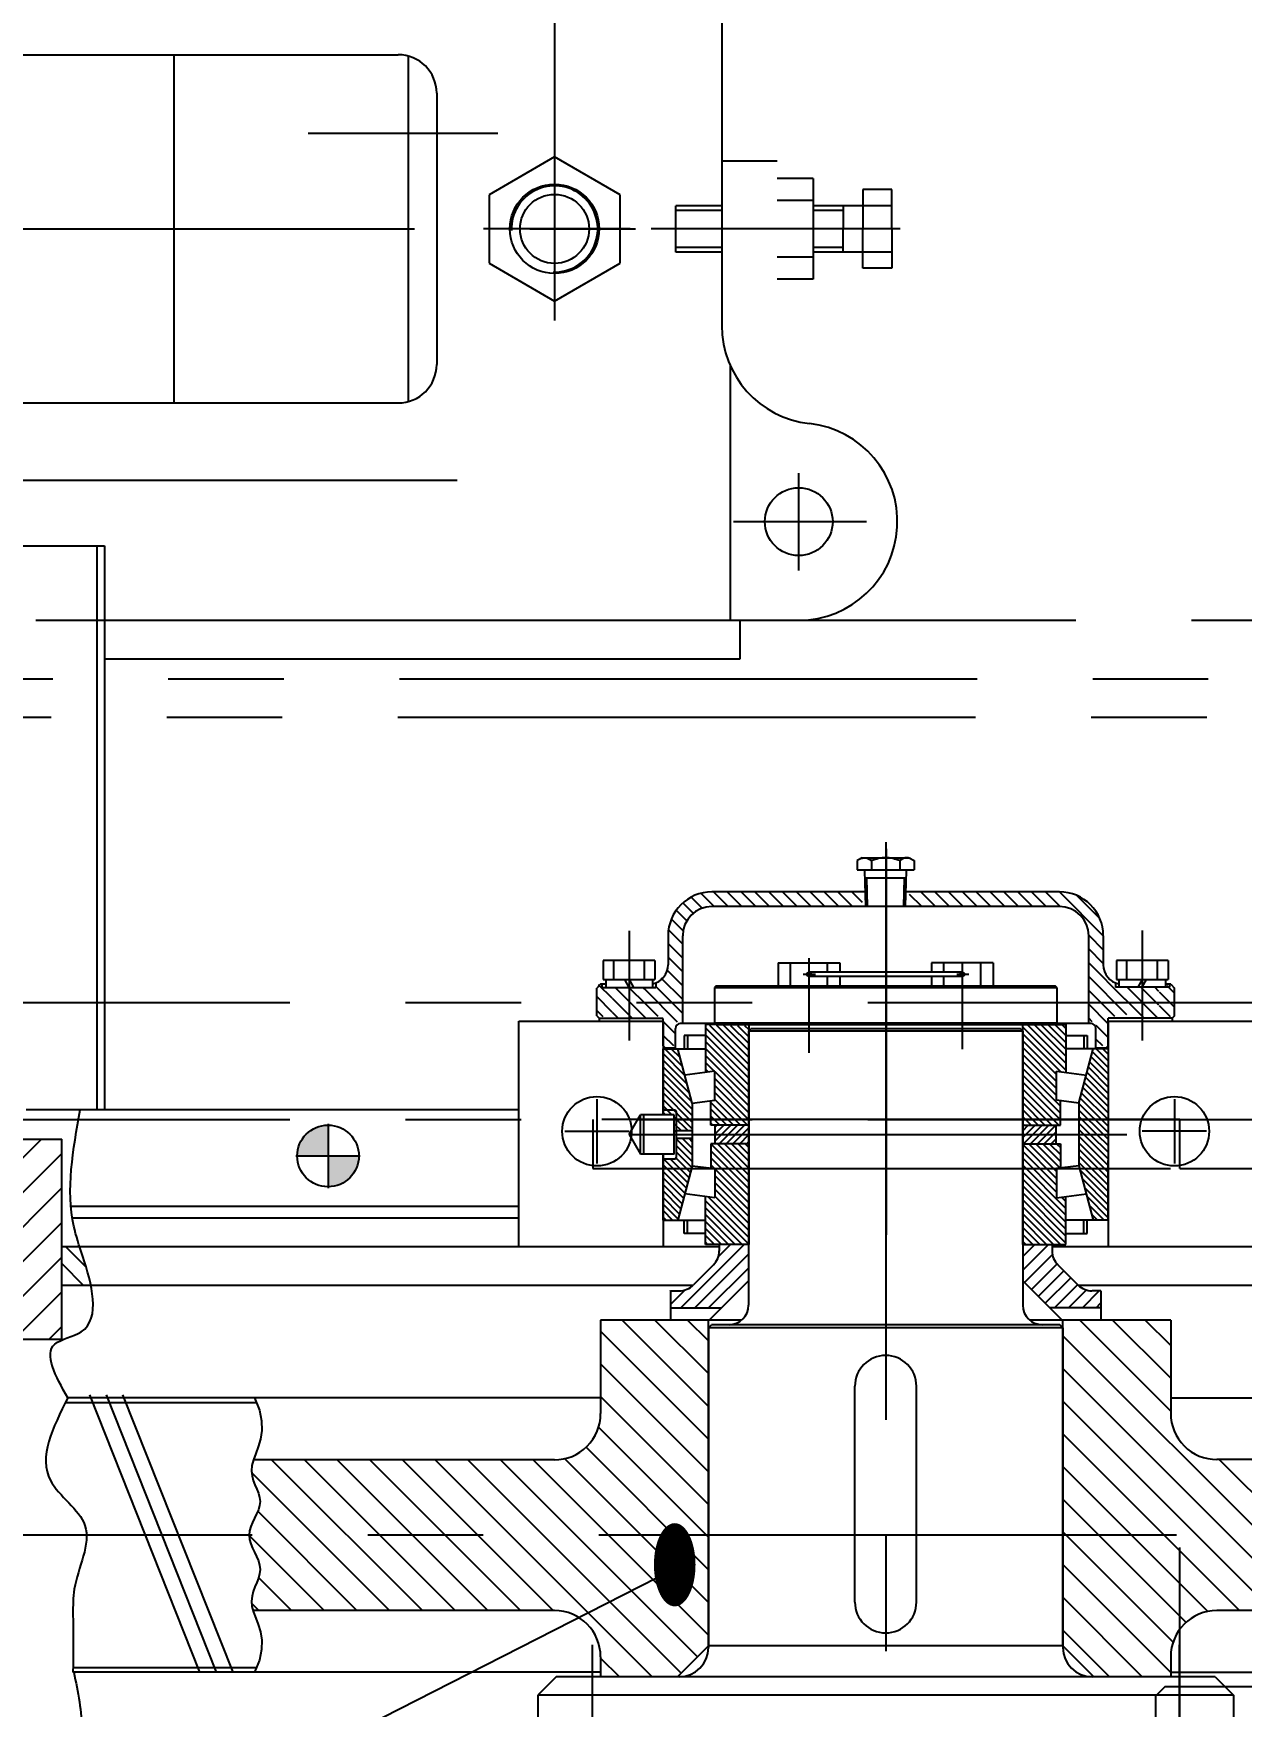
# Model space of a CAD drawing. Header units: millimetres. Extents: x 0 to 12600, y -343 to 8910.
# Drawn here: x 4389 to 5173, y 5395 to 6481 of the extents above; entities that cross this region are included whole.
import ezdxf
from ezdxf.enums import TextEntityAlignment as Align

# ---------------------------------------------------------------- set-up
doc = ezdxf.new("R2010")
doc.units = ezdxf.units.MM
doc.header["$LTSCALE"] = 300
for name, pattern in [('F', [0.75, 0.5, -0.25]), ('G', [2, 1.25, -0.25, 0.25, -0.25]), ('K', [2.5, 1.25, -0.25, 0.25, -0.25, 0.25, -0.25])]:
    doc.linetypes.add(name, pattern=pattern)
for name, color, linetype in [('01', 7, 'Continuous'), ('02', 1, 'Continuous'), ('04', 2, 'F'), ('05', 142, 'G'), ('07', 6, 'K'), ('08', 1, 'Continuous'), ('10', 1, 'Continuous'), ('11', 3, 'Continuous')]:
    doc.layers.add(name, color=color, linetype=linetype)
doc.styles.get("Standard").update_dxf_attribs({"font": 'isocp', "width": 0.707, "bigfont": 'intecad.shx'})
doc.dimstyles.new('INTE', dxfattribs={"dimscale": 30, "dimtxt": 3.5, "dimasz": 3, "dimexe": 3, "dimexo": 0, "dimgap": 1, "dimtad": 1, "dimdec": 1, "dimdsep": 46, "dimtxsty": 'Standard', "dimcen": 0, "dimclrd": 1, "dimclre": 1, "dimclrt": 3, "dimaunit": 1, "dimadec": 0, "dimazin": 0, "dimtfac": 1, "dimtdec": 1, "dimtmove": 0, "dimatfit": 0, "dimfxl": 1, "dimarcsym": 0})
pattern_1 = [(315, (-290.194, 7083.374), (4.490128, 4.490128), [])]

# ---------------------------------------------------------------- blocks, each defined once
blk = doc.blocks.new('rtret')
at = {"layer": '07', "color": 6, "linetype": 'K'}
for p, q in [((3428.3, 1322.3), (11765.3, 1322.3)), ((3364.3, 1284.3), (12267.3, 1284.3)), ((11238.3, 1259.3), (4609.3, 1259.3)), ((5930.3, 1173.9), (5930.3, 923.4)), ((5168.3, 1074.3), (7403.3, 1074.3)), ((5168.3, 998.3), (7403.3, 998.3)), ((6120.8, 998.3), (5739.8, 998.3)), ((5739.8, 998.3), (5739.8, 966.6)), ((6120.8, 966.6), (6120.8, 998.3)), ((5739.8, 966.6), (6120.8, 966.6)), ((6120.8, 966.6), (8482.8, 966.6))]:
    blk.add_line(p, q, dxfattribs=at)
blk = doc.blocks.new('*D77')
at = {"layer": '08', "color": 1, "lineweight": -2}
for p, q in [((4218.7, 7829.8), (4218.7, 8186.8)), ((6313.2, 5854.2), (6313.2, 8186.8)), ((4308.7, 8096.8), (6223.2, 8096.8))]:
    blk.add_line(p, q, dxfattribs=at)
at = {"layer": '08', "color": 1}
for points in [[(4308.7, 8111.8), (4308.7, 8081.8), (4218.7, 8096.8)], [(6223.2, 8111.8), (6223.2, 8081.8), (6313.2, 8096.8)]]:
    blk.add_solid(points, dxfattribs=at)
at = {"layer": 'Defpoints', "color": 0}
for p in [(6313.2, 8096.8), (4218.7, 7829.8), (6313.2, 5854.2)]:
    blk.add_point(p, dxfattribs=at)
at = {"layer": '08', "color": 3, "insert": (5266, 8179.3), "char_height": 105, "attachment_point": 5}
blk.add_mtext('2094.5', dxfattribs=at)
blk = doc.blocks.new('dsadasd')
at = {"layer": '02', "linetype": 'Continuous'}
h = blk.add_hatch(dxfattribs=at)
h.set_pattern_fill('LINE', color=1, scale=5, angle=45, style=0)
h.paths.add_polyline_path([(4382, -1320.1), (4320.8, -1320.1), (4320.8, -1450.1), (4382, -1450.1)])
h.paths.add_polyline_path([(4697.1, -1320.1), (4636, -1320.1), (4636, -1450.1), (4697.1, -1450.1)])
h = blk.add_hatch(dxfattribs=at)
h.set_pattern_fill('LINE', color=1, scale=3, angle=135, style=0)
h.paths.add_polyline_path([(4320.8, -1415.1), (4320.8, -1390.1), (4114.3, -1390.1), (4114.3, -1415.1)])
h = blk.add_hatch(dxfattribs=at)
h.set_pattern_fill('LINE', color=1, scale=3, angle=135, style=0)
edge = h.paths.add_edge_path()
edge.add_line((4697.1, -1415.1), (4716, -1415.1))
edge.add_spline(control_points=[(4716, -1415.1), (4714.7, -1408.7), (4711.9, -1399.8), (4709.4, -1392.1), (4708.8, -1390.1)], knot_values=[86.939968, 86.939968, 86.939968, 86.939968, 103.514565, 109.833592, 109.833592, 109.833592, 109.833592], degree=3, periodic=0)
edge.add_line((4708.8, -1390.1), (4697.1, -1390.1))
edge.add_line((4697.1, -1390.1), (4697.1, -1415.1))
h = blk.add_hatch(dxfattribs=at)
h.set_pattern_fill('LINE', color=1, scale=3, angle=135, style=0)
h.paths.add_polyline_path([(4114.3, -1710.1), (4114.3, -1735.1), (4320.8, -1735.1), (4320.8, -1710.1)])
h = blk.add_hatch(dxfattribs=at)
h.set_pattern_fill('LINE', color=1, scale=5, angle=45, style=0)
h.paths.add_polyline_path([(4697.1, -1707.1), (4636, -1707.1), (4636, -1837.1), (4697.1, -1837.1)])
h.paths.add_polyline_path([(4382, -1707.1), (4320.8, -1707.1), (4320.8, -1837.1), (4382, -1837.1)])
h = blk.add_hatch(dxfattribs=at)
h.set_pattern_fill('LINE', color=1, scale=3, angle=135, style=0)
edge = h.paths.add_edge_path()
edge.add_line((4697.1, -1735.1), (4708.2, -1735.1))
edge.add_spline(control_points=[(4708.2, -1735.1), (4708.5, -1731.4), (4709.2, -1723.1), (4709.9, -1714.7), (4710.1, -1710.1)], knot_values=[44.377, 44.377, 44.377, 44.377, 55.547071, 69.465178, 69.465178, 69.465178, 69.465178], degree=3, periodic=0)
edge.add_line((4710.1, -1710.1), (4697.1, -1710.1))
edge.add_line((4697.1, -1710.1), (4697.1, -1735.1))
at = {"layer": '02'}
h = blk.add_hatch(dxfattribs=at)
h.set_pattern_fill('_USER', color=256, scale=20, angle=225, style=0, pattern_type=0)
h.set_pattern_definition([(135, (9149.236, 2061.015), (14.142136, 14.142136), [])])
h.paths.add_polyline_path([(4193, -1865.1), (4193, -1894.1), (4149, -1894.1), (4149, -1865.1)])
h.paths.add_polyline_path([(4825, -1894.1), (4825, -1865.1), (4869, -1865.1), (4869, -1894.1)])
blk.add_line((4697.1, -1837.1), (4697.1, -1707.1))
at = {"layer": '01', "color": 7, "linetype": 'Continuous'}
for p, q in [((4320.8, -1450.1), (4320.8, -1320.1)), ((4320.8, -1320.1), (4382, -1320.1)), ((4636, -1320.1), (4697.1, -1320.1)), ((4697.1, -1450.1), (4697.1, -1320.1)), ((4320.8, -1450.1), (4443.9, -1450.1)), ((4320.8, -1707.1), (4382, -1707.1)), ((4320.8, -1837.1), (4320.8, -1707.1)), ((4636, -1707.1), (4697.1, -1707.1)), ((4163.5, -1814), (4163.5, -1865.1)), ((4320.8, -1837.1), (4382, -1837.1)), ((4636, -1837.1), (4697.1, -1837.1)), ((4344, -1865.1), (4149, -1865.1)), ((4149, -1865.1), (4149, -1894.1)), ((4193, -1865.1), (4193, -1894.1)), ((4674, -1865.1), (4869, -1865.1)), ((4825, -1865.1), (4825, -1894.1)), ((4869, -1865.1), (4869, -1894.1)), ((4149, -1894.1), (4455, -1894.1)), ((4869, -1894.1), (4562.9, -1894.1))]:
    blk.add_line(p, q, dxfattribs=at)
blk = doc.blocks.new('*U102')
at = {"layer": '01'}
for p, q in [((0, 46.8), (-42.5, 22.2)), ((42.5, 22.2), (0, 46.8)), ((-42.5, 22.2), (-42.5, -22.2)), ((42.5, -22.2), (42.5, 22.2)), ((-42.5, -22.2), (0, -46.8)), ((0, -46.8), (42.5, -22.2))]:
    blk.add_line(p, q, dxfattribs=at)
blk.add_circle((0, 0), 22.4, dxfattribs=at)
at = {"layer": '02'}
blk.add_arc((0, 0), 28, 267.9512, 182.0468, dxfattribs=at)
at = {"layer": '05'}
for p, q in [((0, 50.8), (0, -51.8)), ((49.1, 0), (-46.1, 0))]:
    blk.add_line(p, q, dxfattribs=at)
blk = doc.blocks.new('S DSFSDF')
blk.add_line((14066.2, 18964.2), (14131.5, 18964.2))
at = {"layer": '01'}
for p, q in [((14098.9, 19015.1), (14073.4, 19015.1)), ((14073.4, 19015.1), (14073.4, 18996.4)), ((14083.9, 19015.1), (14083.9, 18996.4)), ((14098.9, 19015.1), (14124.3, 19015.1)), ((14113.9, 19015.1), (14113.9, 18996.4)), ((14124.3, 19015.1), (14124.3, 18996.4)), ((14073.4, 18996.4), (14098.9, 18996.4)), ((14083.9, 18996.4), (14083.9, 18964.2)), ((14124.3, 18996.4), (14098.9, 18996.4)), ((14113.9, 18996.4), (14113.9, 18964.2)), ((14083.9, 18983.7), (14098.9, 18983.7)), ((14113.9, 18983.7), (14098.9, 18983.7)), ((14066.2, 18964.2), (14066.2, 18940.8)), ((14080.4, 18964.2), (14080.4, 18940.8)), ((14117.3, 18964.2), (14117.3, 18940.8)), ((14131.5, 18964.2), (14131.5, 18940.8)), ((14054.9, 18940.8), (14054.9, 18904.8)), ((14083.9, 18904.8), (14083.9, 18875)), ((14113.9, 18904.8), (14113.9, 18875)), ((14113.9, 18875), (14083.9, 18875))]:
    blk.add_line(p, q, dxfattribs=at)
at = {"layer": '02'}
for p, q in [((14086.9, 18983.7), (14086.9, 18964.2)), ((14110.9, 18983.7), (14110.9, 18964.2)), ((14086.9, 18904.8), (14086.9, 18875)), ((14110.9, 18904.8), (14110.9, 18875))]:
    blk.add_line(p, q, dxfattribs=at)
at = {"layer": '05'}
blk.add_line((14098.9, 19020.6), (14098.9, 18859), dxfattribs=at)
at = {"layer": '07', "rotation": 90}
blk.add_blockref('*U102', (14098.9, 18796.3), dxfattribs=at)

msp = doc.modelspace()

# ---------------------------------------------------------------- hatches: boundary and pattern name
at = {"layer": '02', "linetype": 'Continuous'}
h = msp.add_hatch(dxfattribs=at)
h.set_pattern_fill('ANSI31', color=1, angle=-90, style=0)
h.set_pattern_definition([(315, (3919.28, 6444.458), (2.245064, 2.245064), [])])
h.paths.add_polyline_path([(5030.58, 5772.23), (5055.09, 5772.23), (5055.09, 5788.08), (5052.59, 5788.41), (5052.59, 5807.37), (5058.59, 5806.58), (5058.59, 5837.03), (5030.53, 5837.03), (5030.53, 5833.14), (5030.58, 5833.08)])
h.paths.add_polyline_path([(5052.59, 5725.09), (5052.59, 5744.05), (5055.09, 5744.38), (5055.09, 5760.23), (5030.58, 5760.23), (5030.58, 5694.79), (5058.59, 5694.79), (5058.59, 5725.88)])
h.paths.add_polyline_path([(4852.67, 5772.23), (4852.67, 5833.08), (4852.73, 5833.14), (4852.73, 5837.03), (4824.66, 5837.03), (4824.66, 5806.58), (4830.66, 5807.37), (4830.66, 5788.41), (4828.16, 5788.08), (4828.16, 5772.23)])
h.paths.add_polyline_path([(4852.67, 5760.23), (4828.16, 5760.23), (4828.16, 5744.38), (4830.66, 5744.05), (4830.66, 5725.09), (4824.66, 5725.88), (4824.66, 5694.79), (4852.67, 5694.79)])
at = {"layer": '02'}
h = msp.add_hatch(dxfattribs=at)
h.set_pattern_fill('_USER', color=256, scale=3, angle=-45, style=0, pattern_type=0)
h.set_pattern_definition([(315, (3868.1704, 6442.1742), (2.1213203, 2.1213203), [])])
h.paths.add_polyline_path([(5086.09, 5710.67), (5086.09, 5749.36), (5086.15, 5749.36), (5086.15, 5765.82), (5067.09, 5766.23), (5067.09, 5745.96), (5076.39, 5710.67)])
h.paths.add_polyline_path([(5086.15, 5766.23), (5086.15, 5783.11), (5086.09, 5783.11), (5086.09, 5821.79), (5076.39, 5821.79), (5067.09, 5786.5), (5067.09, 5766.23)])
h.paths.add_polyline_path([(4816.16, 5745.96), (4816.16, 5763.73), (4805.76, 5763.73), (4805.76, 5751.36, -0.4142136), (4804.76, 5750.36), (4798.16, 5750.36, 0.4142136), (4797.16, 5749.36), (4797.16, 5710.67), (4806.86, 5710.67)])
h.paths.add_polyline_path([(4816.16, 5768.73), (4816.16, 5786.5), (4806.86, 5821.79), (4797.16, 5821.79), (4797.16, 5783.11, 0.4142136), (4798.16, 5782.11, -0.4142136), (4797.16, 5783.11), (4797.16, 5778.93), (4804.43, 5778.93), (4804.43, 5766.23), (4805.76, 5766.23), (4805.76, 5781.11, 0.4142136), (4804.76, 5782.11, -0.4142136), (4805.76, 5781.11), (4805.76, 5768.73)])
h.paths.add_polyline_path([(5061.4, 5770.66), (5061.4, 5761.18), (5073.71, 5761.18), (5073.71, 5770.66)], flags=9)
at = {"layer": '02', "linetype": 'Continuous'}
h = msp.add_hatch(dxfattribs=at)
h.set_pattern_fill('ANSI31', color=1, scale=2, style=0)
h.set_pattern_definition([(45, (2732.906, 5463.7033), (-4.490128, 4.490128), [])])
h.paths.add_polyline_path([(5053.37, 5681.76, -0.1989124), (5049.65, 5690.74), (5049.65, 5694.98), (5030.73, 5694.98), (5030.73, 5671.27), (5048.16, 5653.77), (5081.35, 5653.82), (5081.35, 5664.92), (5075.47, 5664.87, -0.1999011), (5066.46, 5668.62)])
h.paths.add_polyline_path([(4816.84, 5668.62, -0.1999011), (4807.83, 5664.87), (4801.9, 5664.87), (4801.9, 5653.67), (4835.04, 5653.67), (4852.57, 5671.27), (4852.57, 5694.98), (4833.65, 5694.98), (4833.65, 5690.74, -0.1989124), (4829.93, 5681.76)])
at = {"layer": '02'}
h = msp.add_hatch(dxfattribs=at)
h.set_pattern_fill('_USER', color=256, scale=15, angle=-45, style=0, pattern_type=0)
h.set_pattern_definition([(315, (3868.17, 6442.174), (10.6066, 10.6066), [])])
h.paths.add_polyline_path([(4826.63, 5506.29), (4826.63, 5640.79), (4826.64, 5640.81), (4826.64, 5645.79), (4801.9, 5645.79), (4756.61, 5645.79), (4756.61, 5585.07, -0.4142693), (4726.61, 5555.07), (4531.34, 5555.09), (4531.34, 5555.07), (4530.31, 5551.38), (4530.03, 5547.95), (4530.4, 5544.73), (4531.22, 5541.71), (4532.31, 5538.83), (4533.49, 5536.06), (4534.56, 5533.38), (4535.35, 5530.73), (4535.65, 5528.08), (4535.34, 5525.42), (4534.54, 5522.72), (4533.4, 5520), (4532.09, 5517.26), (4530.79, 5514.51), (4529.65, 5511.74), (4528.84, 5508.97), (4528.55, 5506.29)])
h.paths.add_polyline_path([(4806.61, 5414.29), (4826.63, 5434.31), (4826.63, 5506.29), (4528.55, 5506.29), (4528.54, 5506.19), (4528.84, 5503.41), (4529.65, 5500.64), (4530.79, 5497.86), (4532.09, 5495.08), (4533.4, 5492.3), (4534.54, 5489.52), (4535.34, 5486.75), (4535.65, 5483.97), (4535.35, 5481.19), (4534.56, 5478.38), (4533.49, 5475.54), (4532.31, 5472.62), (4531.22, 5469.62), (4530.4, 5466.52), (4530.03, 5463.28), (4530.31, 5459.89), (4531.06, 5457.29), (4726.62, 5457.29, -0.4141948), (4756.62, 5427.29), (4756.63, 5414.29)])
h = msp.add_hatch(dxfattribs=at)
h.set_pattern_fill('_USER', color=256, scale=15, angle=-45, style=0, pattern_type=0)
h.set_pattern_definition([(315, (3868.17, 6442.174), (10.6066, 10.6066), [])])
h.paths.add_polyline_path([(5323.63, 5506.29), (5323.63, 5555.29), (5156.64, 5555.29, -0.4142317), (5126.64, 5585.29), (5126.64, 5645.79), (5056.64, 5645.79), (5056.63, 5506.29)])
h.paths.add_polyline_path([(5273.01, 5457.29), (5323.63, 5457.29), (5323.63, 5506.29), (5144.35, 5506.29)])
h.paths.add_polyline_path([(5156.63, 5457.29), (5273.01, 5457.29), (5144.35, 5506.29), (5056.63, 5506.29), (5056.63, 5454.96), (5126.63, 5423.11), (5126.63, 5427.29, -0.4141948)])
h.paths.add_polyline_path([(5126.63, 5414.29), (5126.63, 5423.11), (5056.63, 5454.96), (5056.63, 5434.29), (5076.62, 5414.29)])
h.paths.add_polyline_path([(5706.77, 5506.29), (5706.77, 5595.29), (5671.64, 5595.29), (5671.64, 5585.29, -0.4142004), (5641.64, 5555.29), (5473.63, 5555.29), (5473.63, 5506.29)])
h.paths.add_polyline_path([(5641.64, 5457.29, -0.4211466), (5671.63, 5426.58), (5671.63, 5417.29), (5706.77, 5417.29), (5706.77, 5506.29), (5473.63, 5506.29), (5473.63, 5457.29)])
h.paths.add_polyline_path([(5136.04, 5511.72), (5136.04, 5502.24), (5148.34, 5502.24), (5148.34, 5511.72)], flags=9)
at = {"layer": '07'}
h = msp.add_hatch(color=256, dxfattribs=at)
h.paths.add_polyline_path([(4559.74, 5752.29), (4579.74, 5752.29), (4579.74, 5772.29, 0.4142136)])
h.paths.add_polyline_path([(4579.74, 5732.29, 0.4142136), (4599.74, 5752.29), (4579.74, 5752.29)])
at = {"layer": '10'}
h = msp.add_hatch(dxfattribs=at)
h.set_pattern_fill('ANSI31', color=256, scale=2, angle=-90, style=0)
h.set_pattern_definition(pattern_1)
h.paths.add_polyline_path([(5129.14, 5862.19), (5126.64, 5864.69), (5125.84, 5864.69), (5125.84, 5862.69), (5119.14, 5862.69), (5119.14, 5842.69), (5127.64, 5842.69), (5129.14, 5844.19)])
h.paths.add_polyline_path([(5086.56, 5842.69), (5097.14, 5842.69), (5097.14, 5862.69), (5090.84, 5862.69), (5090.84, 5865.61, -0.3059049), (5082.89, 5877.39), (5082.89, 5895.14, 0.4142136), (5054.39, 5923.64), (4957.21, 5923.64), (4956.97, 5915.94), (4956.34, 5915.94), (4956.34, 5914.14), (5054.39, 5914.14, -0.4142136), (5073.39, 5895.14), (5073.39, 5839.64), (5074.94, 5839.64, -0.4142136), (5078.14, 5836.44), (5078.14, 5823.64), (5084.46, 5823.64), (5086.06, 5825.24), (5086.06, 5842.19, -0.4142136)])
h.paths.add_polyline_path([(4926.94, 5914.14), (4926.94, 5915.94), (4926.31, 5915.94), (4926.07, 5923.64), (4828.89, 5923.64, 0.4142136), (4800.39, 5895.14), (4800.39, 5877.39, -0.3059049), (4792.44, 5865.61), (4792.44, 5862.69), (4786.14, 5862.69), (4786.14, 5842.69), (4796.71, 5842.69, -0.4142136), (4797.21, 5842.19), (4797.21, 5825.24), (4798.81, 5823.64), (4805.14, 5823.64), (4805.14, 5836.44, -0.4142136), (4808.34, 5839.64), (4809.89, 5839.64), (4809.89, 5895.14, -0.4142136), (4828.89, 5914.14)])
h.paths.add_polyline_path([(4754.14, 5844.19), (4755.64, 5842.69), (4764.14, 5842.69), (4764.14, 5862.69), (4757.44, 5862.69), (4757.44, 5864.69), (4756.64, 5864.69), (4754.14, 5862.19)])
h = msp.add_hatch(dxfattribs=at)
h.set_pattern_fill('ANSI31', color=256, scale=2, angle=-90, style=0)
h.set_pattern_definition(pattern_1)
h.paths.add_polyline_path([(4775.14, 5861.69), (4764.36, 5861.69), (4764.36, 5841.69), (4775.14, 5841.69)])
h.paths.add_polyline_path([(4775.14, 5841.69), (4786.14, 5841.69), (4786.14, 5861.69), (4775.14, 5861.69)])
h = msp.add_hatch(dxfattribs=at)
h.set_pattern_fill('ANSI31', color=256, scale=2, angle=-90, style=0)
h.set_pattern_definition(pattern_1)
h.paths.add_polyline_path([(5098.11, 5847.71), (5108.12, 5847.71), (5108.11, 5859.62), (5108.11, 5859.62), (5108.11, 5861.71), (5098.11, 5861.71)])
h.paths.add_polyline_path([(5100.11, 5847.71), (5100.11, 5841.69), (5108.12, 5841.69), (5108.12, 5847.71), (5108.11, 5847.71)])
h.paths.add_polyline_path([(5118.11, 5841.69), (5118.89, 5841.69), (5118.89, 5861.71), (5118.11, 5861.71)])
h.paths.add_polyline_path([(5116.11, 5847.71), (5108.12, 5847.71), (5108.12, 5841.69), (5116.11, 5841.69)])
h.paths.add_polyline_path([(5118.11, 5861.71), (5108.11, 5861.71), (5108.11, 5861.71), (5108.11, 5859.62), (5108.11, 5859.62), (5108.12, 5847.71), (5118.11, 5847.71)])
h.paths.add_polyline_path([(5118.11, 5847.71), (5116.11, 5847.71), (5116.11, 5841.69), (5118.11, 5841.69)])
h.paths.add_polyline_path([(5097.12, 5841.69), (5098.11, 5841.69), (5098.11, 5861.71), (5097.11, 5861.71)])
at = {"layer": '11', "linetype": 'Continuous'}
h = msp.add_hatch(dxfattribs=at)
h.set_pattern_fill('ANSI31', color=3, style=0)
h.set_pattern_definition([(45, (3919.28, 6444.458), (-2.245064, 2.245064), [])])
h.paths.add_polyline_path([(5030.58, 5772.23), (5030.58, 5760.23), (5052.29, 5760.23), (5052.29, 5766.23), (5052.29, 5772.23)])
h.paths.add_polyline_path([(4852.67, 5760.23), (4852.67, 5772.23), (4830.96, 5772.23), (4830.96, 5766.23), (4830.96, 5760.23)])

# ---------------------------------------------------------------- linework, layer by layer
for p, q in [((4928.47, 5923.64), (4828.89, 5923.64)), ((5054.39, 5923.64), (4954.81, 5923.64)), ((5054.39, 5914.14), (4828.89, 5914.14)), ((4800.39, 5895.14), (4800.39, 5876.39)), ((4809.89, 5838.19), (4809.89, 5895.14)), ((5073.39, 5838.19), (5073.39, 5895.14)), ((5082.89, 5895.14), (5082.89, 5876.39)), ((4756.64, 5863.69), (4754.14, 5861.19)), ((4760.04, 5863.69), (4756.64, 5863.69)), ((4757.44, 5863.69), (4757.44, 5861.69)), ((4792.44, 5864.61), (4792.44, 5861.69)), ((5090.81, 5864.62), (5090.81, 5861.71)), ((5125.81, 5863.71), (5125.81, 5861.71)), ((5126.64, 5863.69), (5129.14, 5861.19)), ((4754.14, 5843.15), (4754.14, 5861.15)), ((4757.44, 5861.69), (4792.44, 5861.69)), ((5125.81, 5861.71), (5090.81, 5861.71)), ((5129.14, 5843.19), (5129.14, 5861.19)), ((4754.14, 5843.19), (4755.64, 5841.69)), ((4755.64, 5841.69), (4796.71, 5841.69)), ((4797.2, 5823.81), (4797.2, 5841.3)), ((5086.06, 5823.79), (5086.06, 5841.69)), ((5127.64, 5841.69), (5086.06, 5841.69)), ((5129.14, 5843.19), (5127.64, 5841.69)), ((4805.14, 5822.19), (4805.14, 5834.99)), ((4831.1, 5838.19), (4808.34, 5838.19)), ((4824.66, 5837.67), (4824.66, 5806.58)), ((5030.53, 5837.67), (4824.66, 5837.67)), ((4852.73, 5837.67), (4852.73, 5694.79)), ((5030.53, 5837.67), (5030.53, 5694.79)), ((5030.53, 5837.67), (5058.59, 5837.67)), ((5074.94, 5838.19), (5052.16, 5838.19)), ((5058.59, 5837.67), (5058.59, 5806.58)), ((5078.14, 5822.19), (5078.14, 5834.99)), ((4797.16, 5821.79), (4824.66, 5821.79)), ((4797.16, 5778.93), (4797.16, 5821.79)), ((4816.16, 5786.5), (4806.86, 5821.79)), ((5086.09, 5821.79), (5058.59, 5821.79)), ((5067.09, 5786.5), (5076.39, 5821.79)), ((4830.66, 5807.37), (4811.26, 5804.81)), ((4830.66, 5788.41), (4830.66, 5807.37)), ((5052.59, 5788.41), (5052.59, 5807.37)), ((5052.59, 5807.37), (5072, 5804.81)), ((4816.16, 5786.5), (4830.66, 5788.41)), ((4828.16, 5772.23), (4828.16, 5788.08)), ((5067.09, 5786.5), (5052.59, 5788.41)), ((5055.09, 5772.23), (5055.09, 5788.08)), ((4816.16, 5786.5), (4816.16, 5745.96)), ((5067.09, 5786.5), (5067.09, 5745.96)), ((4852.67, 5772.23), (4828.16, 5772.23)), ((4830.96, 5760.23), (4830.96, 5772.23)), ((5030.58, 5772.23), (5055.09, 5772.23)), ((5052.29, 5760.23), (5052.29, 5772.23)), ((4852.67, 5760.23), (4828.16, 5760.23)), ((4828.16, 5760.23), (4828.16, 5744.38)), ((5030.58, 5760.23), (5055.09, 5760.23)), ((5055.09, 5760.23), (5055.09, 5744.38)), ((4797.16, 5710.67), (4797.16, 5753.53)), ((4816.16, 5745.96), (4806.86, 5710.67)), ((4816.16, 5745.96), (4830.66, 5744.05)), ((4830.66, 5744.05), (4830.66, 5725.09)), ((5067.09, 5745.96), (5052.59, 5744.05)), ((5052.59, 5744.05), (5052.59, 5725.09)), ((5067.09, 5745.96), (5076.39, 5710.67)), ((5086.09, 5710.67), (5086.09, 5749.36)), ((4830.66, 5725.09), (4811.26, 5727.65)), ((4824.66, 5694.79), (4824.66, 5725.88)), ((5052.59, 5725.09), (5072, 5727.65)), ((5058.59, 5694.79), (5058.59, 5725.88)), ((4797.16, 5710.67), (4824.66, 5710.67)), ((5086.09, 5710.67), (5058.59, 5710.67)), ((4852.69, 5694.79), (4824.66, 5694.79)), ((4833.65, 5694.79), (4833.65, 5690.55)), ((5030.58, 5694.79), (5058.59, 5694.79)), ((5049.65, 5694.79), (5049.65, 5690.68)), ((4829.86, 5681.69), (4816.92, 5668.59)), ((5053.44, 5681.69), (5066.38, 5668.59)), ((4852.57, 5671.27), (4827.17, 5645.77)), ((4852.69, 5671.27), (4852.57, 5671.27)), ((5030.73, 5671.27), (5030.61, 5671.27)), ((5030.73, 5671.27), (5056.09, 5645.81)), ((4801.9, 5664.77), (4807.71, 5664.77)), ((4801.9, 5664.77), (4801.9, 5645.77)), ((5081.35, 5664.82), (5075.7, 5664.77)), ((5081.35, 5664.82), (5081.35, 5645.82)), ((4756.61, 5645.79), (4756.61, 5585.07)), ((4848.17, 5645.79), (4756.64, 5645.79)), ((4826.63, 5434.31), (4826.64, 5645.81)), ((5126.64, 5645.79), (5035.08, 5645.79)), ((5056.63, 5434.29), (5056.64, 5645.79)), ((5126.64, 5645.79), (5126.64, 5585.29)), ((4409.27, 5592.29), (4533.26, 5592.29)), ((4756.61, 5595.29), (4410.77, 5595.29)), ((5126.64, 5595.29), (5727.49, 5595.29)), ((5641.64, 5555.29), (5156.64, 5555.29)), ((5641.64, 5457.29), (5156.64, 5457.29)), ((4414.21, 5420.29), (4533.26, 5420.29)), ((4756.62, 5427.29), (4756.63, 5414.29)), ((5126.63, 5427.29), (5126.63, 5414.29)), ((4756.63, 5417.29), (4414.21, 5417.29)), ((5126.63, 5414.29), (4756.63, 5414.29)), ((5126.63, 5417.29), (5727.49, 5417.29))]:
    msp.add_line(p, q)
msp.add_circle((4885.24, 6163.89), 22)
for centre, radius, start, end in [((4828.89, 5895.14), 19, 90, 180), ((5054.39, 5895.14), 19, 0, 90), ((4787.69, 5876.39), 12.7, 281.58036, 0), ((5095.59, 5876.39), 12.7, 180, 258.3068), ((4796.71, 5841.19), 0.5, 0, 90), ((4808.34, 5834.99), 3.2, 90, 180), ((5074.94, 5834.99), 3.2, 0, 90), ((4821.07, 5690.68), 12.58, 314.32034, 359.96811), ((5061.93, 5690.56), 12.28, 180.03283, 225.80737), ((4807.71, 5677.77), 13, 270, 315.10896), ((5075.47, 5677.47), 12.7, 225, 270), ((5156.64, 5585.29), 30, 179.99644, 270), ((4726.62, 5427.29), 30, 0.00368, 90), ((5156.63, 5427.29), 30, 90, 179.99632)]:
    msp.add_arc(centre, radius, start, end)
at = {"layer": '01'}
for p, q in [((4835.24, 7496.66), (4835.24, 6291.12)), ((3811.24, 6466.89), (4625.24, 6466.89)), ((4650.24, 6441.89), (4650.24, 6265.89)), ((4840.74, 6265.17), (4840.74, 6099.89)), ((3811.24, 6240.89), (4625.24, 6240.89)), ((4002.74, 6148.29), (4434.74, 6148.29)), ((4429.74, 6148.29), (4429.74, 5782.29)), ((4434.74, 6148.29), (4434.74, 5782.29)), ((4791.9, 5879.2), (4758.37, 5879.19)), ((4758.37, 5879.19), (4758.37, 5866.69)), ((4765.14, 5866.69), (4765.13, 5879.19)), ((4785.14, 5866.7), (4785.13, 5879.2)), ((4791.9, 5879.2), (4791.9, 5866.7)), ((4871.84, 5877.67), (4911.82, 5877.67)), ((4871.84, 5877.67), (4871.84, 5862.67)), ((4879.83, 5862.67), (4879.83, 5877.67)), ((4903.83, 5871.5), (4903.83, 5877.67)), ((4911.82, 5877.67), (4911.82, 5871.5)), ((4971.43, 5877.67), (4971.43, 5871.5)), ((5011.41, 5877.67), (4971.43, 5877.67)), ((4979.42, 5871.5), (4979.42, 5877.67)), ((5003.42, 5862.67), (5003.42, 5877.67)), ((5011.41, 5877.67), (5011.41, 5862.67)), ((5091.35, 5879.21), (5091.35, 5866.71)), ((5124.88, 5879.21), (5091.35, 5879.21)), ((5098.11, 5866.71), (5098.12, 5879.21)), ((5118.11, 5866.71), (5118.12, 5879.21)), ((5124.88, 5879.21), (5124.88, 5866.71)), ((4758.37, 5866.69), (4791.9, 5866.7)), ((4760.04, 5866.69), (4760.04, 5861.69)), ((4775.14, 5861.69), (4772.25, 5866.69)), ((4775.14, 5866.69), (4778.02, 5861.69)), ((4790.24, 5866.7), (4790.24, 5861.7)), ((4991.42, 5871.5), (4891.83, 5871.5)), ((4891.83, 5868.84), (4991.42, 5868.84)), ((4903.83, 5862.67), (4903.83, 5868.84)), ((4911.82, 5868.84), (4911.82, 5862.67)), ((4971.43, 5868.84), (4971.43, 5862.67)), ((4979.42, 5862.67), (4979.42, 5868.84)), ((5091.35, 5866.71), (5124.88, 5866.71)), ((5093.01, 5866.71), (5093.01, 5861.71)), ((5108.11, 5866.71), (5105.23, 5861.71)), ((5108.11, 5861.71), (5111, 5866.71)), ((5123.21, 5866.71), (5123.21, 5861.71)), ((4760.04, 5861.69), (4775.14, 5861.69)), ((4831.63, 5862.67), (4830.63, 5861.67)), ((4830.63, 5861.67), (5052.63, 5861.67)), ((4830.63, 5861.67), (4830.63, 5838.67)), ((4831.63, 5862.67), (5051.63, 5862.67)), ((5052.63, 5861.67), (5051.63, 5862.67)), ((5052.63, 5861.67), (5052.63, 5838.67)), ((5123.21, 5861.71), (5108.11, 5861.71)), ((4755.64, 5841.69), (4755.64, 5839.69)), ((5127.64, 5841.69), (5127.64, 5839.69)), ((4830.63, 5838.67), (5052.63, 5838.67)), ((4830.63, 5838.67), (4831.63, 5837.67)), ((4831.63, 5837.67), (5051.63, 5837.67)), ((4852.67, 5833.29), (4854.17, 5834.79)), ((4852.67, 5833.29), (4852.67, 5655.49)), ((5030.58, 5833.29), (5029.08, 5834.79)), ((5030.58, 5833.29), (5030.58, 5655.49)), ((5051.63, 5837.67), (5052.63, 5838.67)), ((4797.13, 5821.79), (4813.08, 5821.79)), ((4797.2, 5823.81), (4798.81, 5822.19)), ((4805.14, 5822.19), (4798.81, 5822.19)), ((5084.46, 5822.19), (5078.14, 5822.19)), ((5086.06, 5823.79), (5084.46, 5822.19)), ((4429.74, 5782.29), (4383.78, 5782.29)), ((4775.09, 5766.23), (4782.43, 5778.93)), ((4804.43, 5778.93), (4782.43, 5778.93)), ((4782.43, 5753.53), (4782.43, 5778.93)), ((4784.43, 5778.93), (4784.43, 5753.53)), ((4804.43, 5753.53), (4804.43, 5778.93)), ((4805.76, 5781.11), (4805.76, 5751.36)), ((4775.09, 5766.23), (4782.43, 5753.53)), ((4804.43, 5753.53), (4782.43, 5753.53)), ((4412.68, 5719.79), (4703.64, 5719.79)), ((4413.69, 5712.09), (4703.64, 5712.09)), ((4833.65, 5693.29), (4406.9, 5693.29)), ((4852.6, 5694.79), (4852.6, 5671.27)), ((5030.7, 5694.79), (5030.7, 5671.27)), ((5837.12, 5693.29), (5049.65, 5693.29)), ((4816.62, 5668.29), (4406.9, 5668.29)), ((5844.09, 5668.29), (5066.68, 5668.29)), ((4826.63, 5640.79), (4828.63, 5642.79)), ((5056.63, 5640.79), (4826.63, 5640.79)), ((4826.63, 5640.79), (4826.63, 5433.29)), ((5054.63, 5642.79), (4828.63, 5642.79)), ((5056.63, 5640.79), (5054.63, 5642.79)), ((5056.63, 5640.79), (5056.63, 5433.29)), ((4941.64, 5622.79), (4941.64, 5622.79)), ((4921.64, 5462.79), (4921.64, 5602.79)), ((4961.64, 5462.79), (4961.64, 5602.79)), ((4941.64, 5442.79), (4941.64, 5442.79)), ((4826.63, 5434.31), (4806.63, 5414.31)), ((5056.63, 5434.29), (4826.63, 5434.31)), ((5056.63, 5434.29), (5076.63, 5414.29)), ((4727.82, 5414.29), (4715.82, 5402.29)), ((5155.43, 5414.29), (4727.82, 5414.29)), ((5122.86, 5407.79), (5116.86, 5401.79)), ((6138.24, 5407.79), (5122.86, 5407.79)), ((5155.43, 5414.29), (5167.43, 5402.29)), ((4715.82, 5402.29), (4715.82, 5070.29)), ((5167.43, 5402.29), (4715.82, 5402.29)), ((5116.86, 5401.79), (5116.86, 5070.79)), ((5167.43, 5402.29), (5167.43, 5070.29))]:
    msp.add_line(p, q, dxfattribs=at)
at = {"layer": '01', "color": 7, "linetype": 'Continuous'}
for p, q in [((4479.74, 6466.89), (4479.74, 6240.89)), ((4631.74, 6466.03), (4631.74, 6241.75)), ((4434.74, 6099.89), (4885.24, 6099.89)), ((4847.24, 6074.89), (4847.24, 6099.89)), ((4434.74, 6074.89), (4847.24, 6074.89)), ((4926.44, 5945.84), (4923.19, 5943.97)), ((4923.19, 5943.97), (4923.19, 5937.84)), ((4926.44, 5945.84), (4956.84, 5945.84)), ((4932.41, 5943.97), (4932.41, 5937.84)), ((4950.86, 5943.97), (4950.86, 5937.84)), ((4956.84, 5945.84), (4960.09, 5943.97)), ((4960.09, 5943.97), (4960.09, 5937.84)), ((4923.19, 5937.84), (4960.09, 5937.84)), ((4928.04, 5937.84), (4928.04, 5937.49)), ((4928.77, 5914.14), (4928.04, 5937.49)), ((4954.51, 5914.14), (4955.24, 5937.49)), ((4955.24, 5937.84), (4955.24, 5937.49)), ((4954.51, 5914.14), (4928.77, 5914.14)), ((5126.64, 5863.69), (5123.21, 5863.69)), ((4703.64, 5839.69), (4797.14, 5839.69)), ((4703.64, 5693.29), (4703.64, 5839.69)), ((4797.14, 5839.69), (4797.14, 5778.93)), ((4824.66, 5830.5), (4810.78, 5830.5)), ((4810.78, 5830.45), (4810.78, 5821.74)), ((4813.08, 5830.5), (4813.08, 5821.79)), ((5030.53, 5833.29), (4852.67, 5833.29)), ((5029.08, 5834.79), (4854.17, 5834.79)), ((5058.59, 5830.5), (5072.47, 5830.5)), ((5070.17, 5830.5), (5070.17, 5821.79)), ((5072.47, 5830.5), (5072.47, 5821.79)), ((5086.14, 5839.69), (5086.14, 5693.29)), ((5086.14, 5839.69), (5179.64, 5839.69)), ((4703.64, 5782.29), (4418.9, 5782.29)), ((4798.16, 5782.11), (4804.76, 5782.11)), ((4805.76, 5768.73), (4816.16, 5768.73)), ((4805.76, 5763.73), (4816.16, 5763.73)), ((4797.14, 5753.53), (4797.14, 5693.29)), ((4798.16, 5750.36), (4804.76, 5750.36)), ((4810.78, 5701.97), (4810.78, 5710.67)), ((4824.66, 5701.97), (4810.78, 5701.97)), ((4813.08, 5701.97), (4813.08, 5710.67)), ((5058.59, 5701.97), (5072.47, 5701.97)), ((5070.17, 5701.97), (5070.17, 5710.67)), ((5072.47, 5701.97), (5072.47, 5710.67)), ((4801.9, 5653.82), (4835.18, 5653.81)), ((4848.17, 5645.79), (4801.9, 5645.79)), ((5081.35, 5645.79), (5035.08, 5645.79)), ((5081.35, 5653.82), (5048.12, 5653.81)), ((4406.9, 5633.23), (4283.85, 5633.23)), ((4726.61, 5555.07), (4531.06, 5555.09)), ((4726.62, 5457.29), (4531.06, 5457.29))]:
    msp.add_line(p, q, dxfattribs=at)
for centre, radius in [((4726.74, 6353.89), 29), ((4891.83, 5870.17), 1.33), ((4991.42, 5870.17), 1.33), ((4754.24, 5768.29), 22.5), ((5129.04, 5768.29), 22.5), ((4579.74, 5752.29), 20)]:
    msp.add_circle(centre, radius, dxfattribs=at)
at = {"layer": '01'}
for centre, radius, start, end in [((4625.24, 6441.89), 25, 0, 90), ((4899.24, 6291.12), 64, 180, 263.72071), ((4625.24, 6265.89), 25, 270, 0), ((4885.24, 6163.89), 64, 270, 83.72071), ((4839.97, 5655.49), 12.7, 270, 0), ((5043.28, 5655.49), 12.7, 180, 270), ((4941.64, 5602.79), 20, 90, 180), ((4941.64, 5602.79), 20, 0, 90), ((4941.64, 5462.79), 20, 180, 270), ((4941.64, 5462.79), 20, 270, 0), ((4807.63, 5433.29), 19, 270, 0), ((5075.63, 5433.29), 19, 180, 270)]:
    msp.add_arc(centre, radius, start, end, dxfattribs=at)
at = {"layer": '01', "color": 7, "linetype": 'Continuous'}
for centre, radius, start, end in [((4828.89, 5895.14), 28.5, 90, 180), ((5054.39, 5895.14), 28.5, 0, 90), ((4798.16, 5783.11), 1, 180, 270), ((4804.76, 5781.11), 1, 0, 90), ((4804.76, 5781.11), 1, 0, 90), ((4798.16, 5749.36), 1, 90, 180), ((4804.76, 5751.36), 1, 270, 0), ((4726.61, 5585.07), 30, 269.99264, 0.00356)]:
    msp.add_arc(centre, radius, start, end, dxfattribs=at)
at = {"layer": '01'}
for points in [[(4924.81, 5944.9), (4927.8, 5945.84), (4932.41, 5943.97)], [(4950.86, 5943.97), (4941.64, 5945.84), (4932.41, 5943.97)], [(4958.46, 5944.9), (4955.48, 5945.84), (4950.86, 5943.97)]]:
    msp.add_spline(points, degree=3, dxfattribs=at)
at = {"layer": '02', "color": 1, "linetype": 'Continuous'}
for p, q in [((4424.88, 5597.29), (4496.36, 5417.29)), ((4435.66, 5597.29), (4507.14, 5417.29)), ((4446.44, 5597.29), (4517.91, 5417.29))]:
    msp.add_line(p, q, dxfattribs=at)
at = {"layer": '02'}
msp.add_line((4804.73, 5484.4), (1723.28, 3913.88), dxfattribs=at)
msp.add_lwpolyline([(4532.09, 5595.29), (4535.15, 5587.41), (4536.56, 5580.39), (4536.69, 5574.13), (4535.87, 5568.55), (4534.47, 5563.58), (4532.84, 5559.11), (4531.34, 5555.07), (4530.31, 5551.38), (4530.03, 5547.95), (4530.4, 5544.73), (4531.22, 5541.71), (4532.31, 5538.83), (4533.49, 5536.06), (4534.56, 5533.38), (4535.35, 5530.73), (4535.65, 5528.08), (4535.34, 5525.42), (4534.54, 5522.72), (4533.4, 5520), (4532.09, 5517.26), (4530.79, 5514.51), (4529.65, 5511.74), (4528.84, 5508.97), (4528.54, 5506.19), (4528.84, 5503.41), (4529.65, 5500.64), (4530.79, 5497.86), (4532.09, 5495.08), (4533.4, 5492.3), (4534.54, 5489.52), (4535.34, 5486.75), (4535.65, 5483.97), (4535.35, 5481.19), (4534.56, 5478.38), (4533.49, 5475.54), (4532.31, 5472.62), (4531.22, 5469.62), (4530.4, 5466.52), (4530.03, 5463.28), (4530.31, 5459.89), (4531.34, 5456.31), (4532.84, 5452.45), (4534.47, 5448.2), (4535.87, 5443.45), (4536.69, 5438.1), (4536.56, 5432.02), (4535.15, 5425.12), (4532.09, 5417.29)], dxfattribs=at)
at = {"layer": '02', "end_tangent": (0.2378018, 0.9713137)}
msp.add_spline([(4410.77, 5595.29), (4402.43, 5630.16), (4419.54, 5638.17), (4420.62, 5686.93), (4414.74, 5706.7), (4418.9, 5782.29)], degree=3, dxfattribs=at)
at = {"layer": '02'}
msp.add_spline([(4410.77, 5595.29), (4399.6, 5541.64), (4421.94, 5512.45), (4415.07, 5471.24), (4414.21, 5454.92), (4414.21, 5417.29)], degree=3, dxfattribs=at)
msp.add_open_spline([(4414.74, 5417.29), (4417.38, 5404.52), (4421.33, 5385.34), (4418.57, 5356.64), (4416.99, 5333.07), (4415.93, 5310.16), (4422.37, 5288.28), (4434.64, 5270.3), (4439.31, 5259.29)], degree=3, knots=[0, 0, 0, 0, 38.7941089, 58.295107, 85.9482073, 110.3808266, 125.1158499, 157.2197844, 157.2197844, 157.2197844, 157.2197844], dxfattribs=at)
at = {"layer": '04', "color": 2, "linetype": 'F'}
for p, q in [((4928.18, 5932.84), (4955.09, 5932.84)), ((4929.93, 5914.14), (4929.35, 5932.84)), ((4953.35, 5914.14), (4953.93, 5932.84))]:
    msp.add_line(p, q, dxfattribs=at)
at = {"layer": '05'}
for p, q in [((4726.74, 7377.91), (4726.74, 6294.31)), ((3660.75, 6353.89), (4779.33, 6353.89)), ((4885.24, 6132.08), (4885.24, 6195.41)), ((4842.9, 6163.89), (4929.2, 6163.89)), ((4941.64, 5955.95), (4941.64, 4678.98)), ((4891.83, 5880.73), (4891.83, 5819.12)), ((4775.14, 5868.79), (4775.14, 5859.6)), ((4888.13, 5870.17), (4896.06, 5870.17)), ((4987.72, 5870.17), (4995.65, 5870.17)), ((5108.11, 5868.81), (5108.11, 5859.62)), ((4754.24, 5789.12), (4754.24, 5747.46)), ((5129.04, 5789.12), (5129.04, 5747.46)), ((4579.74, 5773.12), (4579.74, 5731.46)), ((4733.41, 5768.29), (4775.07, 5768.29)), ((4775.09, 5766.23), (5098.25, 5766.23)), ((5149.87, 5768.29), (5108.21, 5768.29)), ((4558.91, 5752.29), (4600.57, 5752.29)), ((5730.49, 5506.29), (3782.28, 5506.29)), ((5132.26, 5498.29), (5132.26, 5004.18))]:
    msp.add_line(p, q, dxfattribs=at)
at = {"layer": '05', "color": 4, "linetype": 'G'}
for p, q in [((4775.14, 5898.47), (4775.14, 5827.24)), ((5108.11, 5898.49), (5108.12, 5827.26)), ((4991.42, 5821.49), (4991.42, 5877.67)), ((4751.13, 5434.99), (4751.13, 5041.34)), ((5132.13, 5434.99), (5132.13, 5041.34))]:
    msp.add_line(p, q, dxfattribs=at)
at = {"layer": '07'}
for p, q in [((4566.91, 6415.89), (4690.02, 6415.89)), ((4663.6, 6190.57), (4218.74, 6190.57))]:
    msp.add_line(p, q, dxfattribs=at)

# ---------------------------------------------------------------- block references
msp.add_blockref('rtret', (-988.27, 4777.6))
at = {"layer": '01'}
msp.add_blockref('dsadasd', (-290.19, 7083.37), dxfattribs=at)
at = {"layer": '02', "rotation": 270}
msp.add_blockref('S DSFSDF', (-14069.55, 20452.74), dxfattribs=at)

# ---------------------------------------------------------------- texts
at = {"layer": '02', "width": 0.605172}
msp.add_text('●', height=50, dxfattribs=at).set_placement((4789.73, 5459.4), (4819.73, 5459.4), align=Align.FIT)

# ---------------------------------------------------------------- dimensions: what is measured, and where the dimension line sits
at = {"layer": '08'}
dim = msp.add_linear_dim(base=(6313.24, 8096.75), p1=(4218.74, 7829.84), p2=(6313.24, 5854.2), dimstyle='INTE', dxfattribs=at)
dim.commit()
dim.dimension.update_dxf_attribs({"geometry": '*D77', "text_midpoint": (5265.99, 8179.26)})

doc.saveas('drawing.dxf')
